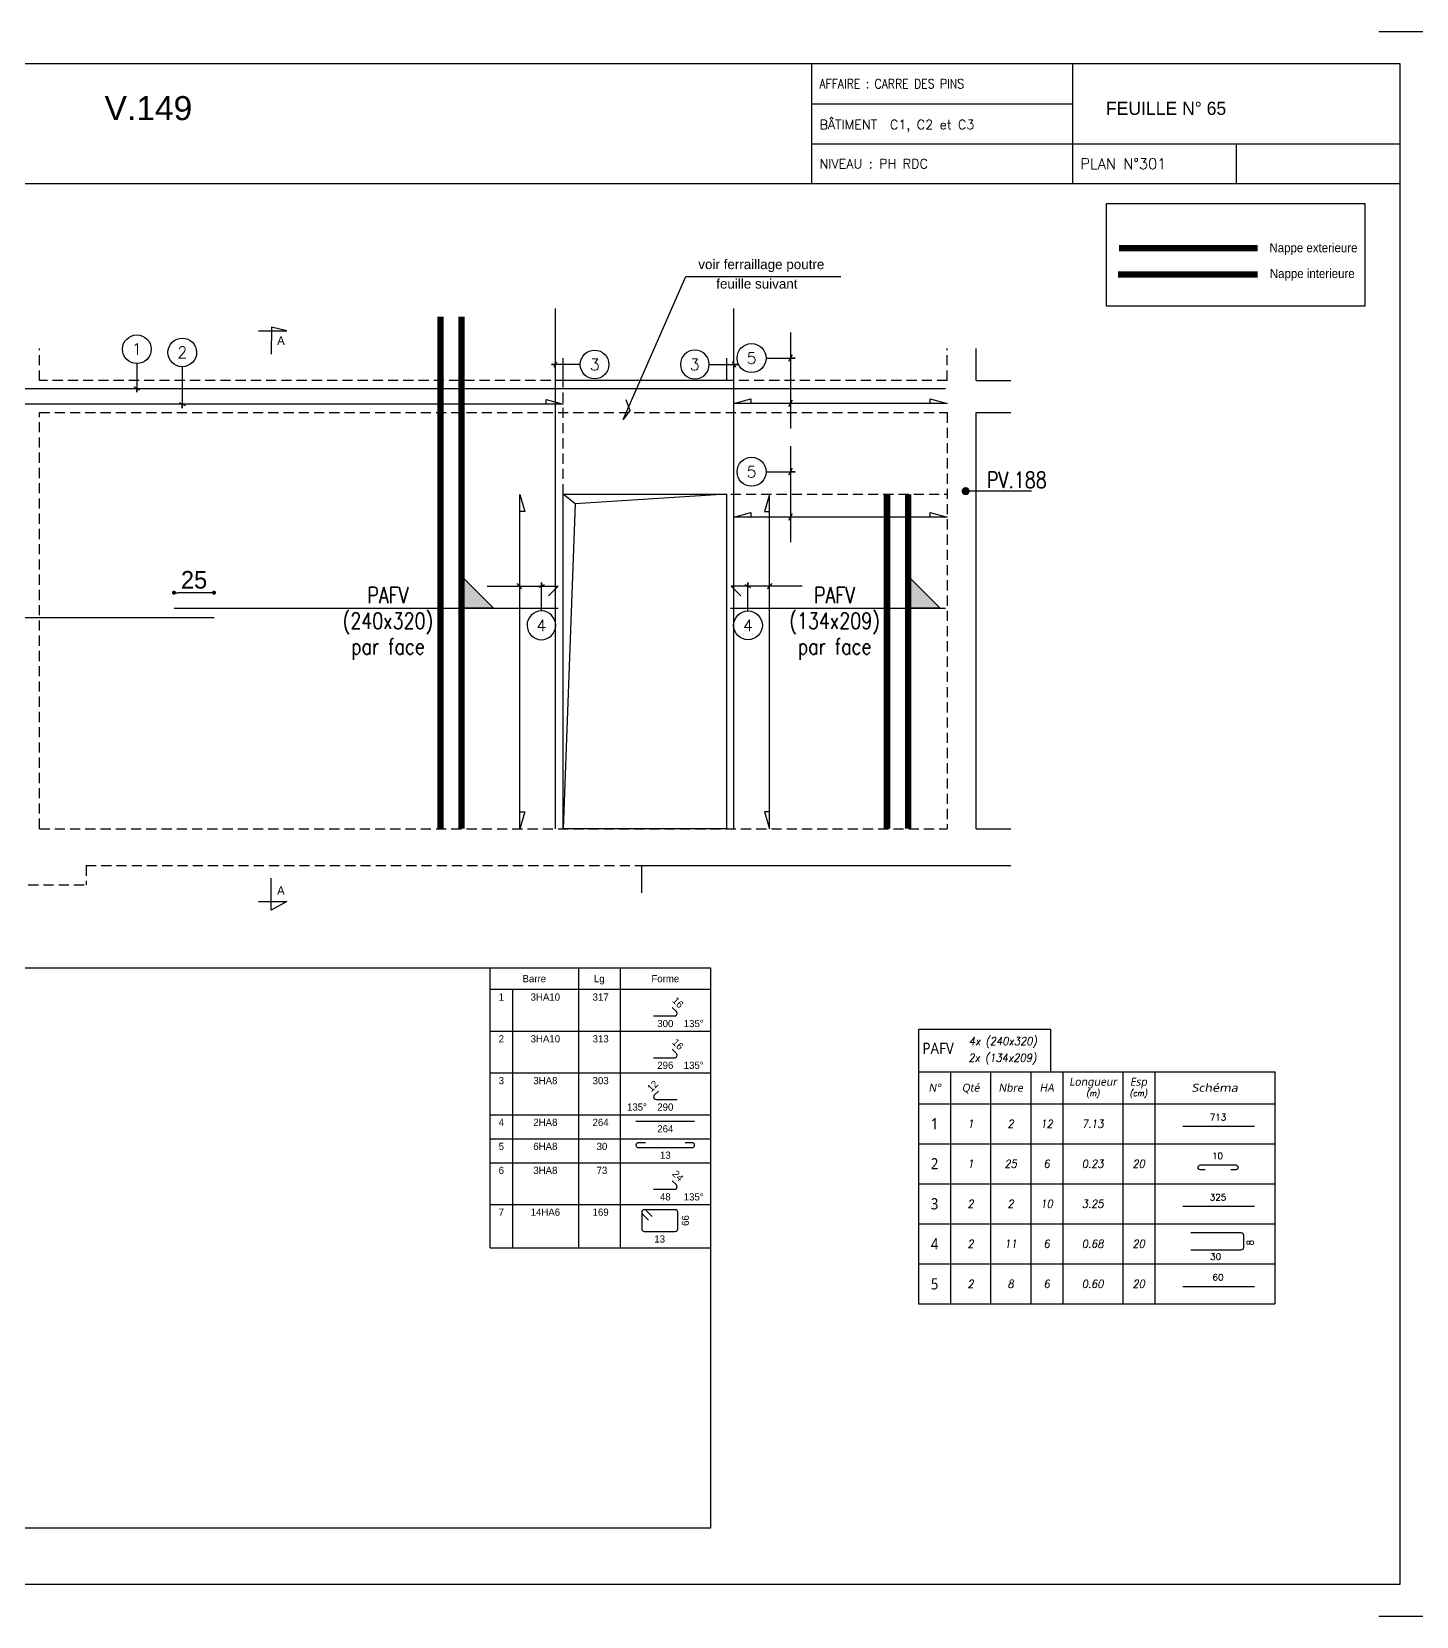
# Model space of a CAD drawing. Header units: metres. Extents: x -5618 to 118954, y -306 to 4637.
# Drawn here: x 58165 to 59030, y 604 to 1594 of the extents above; entities that cross this region are included whole.
import ezdxf
from ezdxf.enums import TextEntityAlignment as Align

# ---------------------------------------------------------------- set-up
doc = ezdxf.new("R2010")
doc.units = ezdxf.units.M
doc.linetypes.add('CACHE', pattern=[9.525, 6.35, -3.175])
for name, color, linetype in [('173', 7, 'Continuous'), ('COTATION', 1, 'Continuous'), ('GO-CARTOUCHE', 7, 'Continuous'), ('GO-FER-HA', 140, 'Continuous'), ('GO-TEXTE', 9, 'Continuous'), ('GO-TEXTE-FER', 3, 'Continuous'), ('STR_COTATION', 1, 'Continuous'), ('STR_TS', 22, 'Continuous'), ('STR_TS_TXT', 7, 'Continuous'), ('STR_VOI-POT', 6, 'Continuous')]:
    doc.layers.add(name, color=color, linetype=linetype)
doc.layers.add('Kofragna_forma', color=7, linetype='Continuous', lineweight=70)
doc.styles.add('ARIAL', font='ARIAL.TTF')
doc.styles.add('Lucida', font='LSANSI.TTF')
doc.styles.add('schéma', font='simplex.shx')
doc.styles.add('Tableau', font='romans.shx', dxfattribs={"width": 0.9, "oblique": 10})
doc.styles.add('Tableau2', font='trebuc.TTF', dxfattribs={"width": 0.9, "oblique": 10})
doc.styles.add('TEXTE', font='romans.shx')
doc.styles.add('TEXTE TS', font='romans.shx', dxfattribs={"width": 0.7, "oblique": 15})
doc.styles.add('TEXTEBA', font='ARIAL.TTF')
doc.dimstyles.new('COUPE-20', dxfattribs={"dimscale": 0.5, "dimtxt": 22, "dimasz": 5, "dimexe": 0.05, "dimexo": 0, "dimgap": 5, "dimtad": 1, "dimdec": 0, "dimdsep": 46, "dimtxsty": 'Standard', "dimblk1": 'DOT', "dimblk2": 'DOT', "dimsah": 1, "dimcen": 0, "dimdle": 150, "dimclrd": 1, "dimclre": 1, "dimclrt": 7, "dimadec": 0, "dimazin": 0, "dimtfac": 1, "dimtdec": 0, "dimtix": 1, "dimtmove": 2, "dimatfit": 3, "dimldrblk": 'DOT', "dimfxl": 0, "dimtvp": 1, "dimtolj": 1, "dimtzin": 0, "dimarcsym": 0})

# ---------------------------------------------------------------- blocks, each defined once
blk = doc.blocks.new('ime')
at = {"layer": 'COTATION', "const_width": 2.5}
blk.add_lwpolyline([(1.25, 0, -1), (-1.25, 0, -1)], format="xyb", close=True, dxfattribs=at)
at = {"layer": 'COTATION'}
blk.add_lwpolyline([(41.09, 0), (0, 0)], dxfattribs=at)
at = {"layer": 'COTATION', "color": 7, "style": 'TEXTE TS', "width": 0.8}
blk.add_attdef('NAME', (9.08, 2), '', height=10, dxfattribs=at)
blk = doc.blocks.new('mrega')
at = {"layer": 'STR_TS_TXT', "style": 'TEXTE TS', "width": 0.8}
for tag, p in [('ST10', (14.48, 0)), ('DIM', (14.48, -16)), ('NOTE', (14.48, -32))]:
    blk.add_attdef(tag, text='', height=10, dxfattribs=at).set_placement(p, align=Align.CENTER)
blk = doc.blocks.new('A$C6F247267')
blk.add_hatch(color=256).paths.add_polyline_path([(0, -0.2), (-0.2, 0), (0, 0)])
blk.add_lwpolyline([(-0.2, 0), (0, 0), (0, -0.2), (-0.2, 0)])
blk = doc.blocks.new('_DOT')
at = {"color": 0, "linetype": 'ByBlock'}
blk.add_line((-0.5, 0), (-1, 0), dxfattribs=at)
at = {"color": 0, "linetype": 'ByBlock', "const_width": 0.5}
blk.add_lwpolyline([(-0.25, 0, 1), (0.25, 0, 1)], format="xyb", close=True, dxfattribs=at)
blk = doc.blocks.new('*D1090')
at = {"layer": 'DEFPOINTS', "color": 0, "lineweight": -3, "ltscale": 4.5}
for p in [(58254.38, 1243.24), (58254.38, 1233.64, 281.53), (58279.38, 1227.71, 281.53)]:
    blk.add_point(p, dxfattribs=at)
at = {"layer": 'STR_COTATION', "color": 1, "lineweight": -2, "ltscale": 4.5}
for p, q in [((58254.38, 1243.26), (58254.38, 1243.27)), ((58276.88, 1243.24), (58256.88, 1243.24)), ((58279.38, 1243.26), (58279.38, 1243.27))]:
    blk.add_line(p, q, dxfattribs=at)
at = {"layer": 'STR_COTATION', "color": 1, "lineweight": -2, "ltscale": 4.5, "xscale": 2.5, "yscale": 2.5, "zscale": 2.5, "rotation": 180}
blk.add_blockref('_DOT', (58254.38, 1243.24), dxfattribs=at)
at = {"layer": 'STR_COTATION', "color": 1, "lineweight": -2, "ltscale": 4.5, "xscale": 2.5, "yscale": 2.5, "zscale": 2.5}
blk.add_blockref('_DOT', (58279.38, 1243.24), dxfattribs=at)
at = {"layer": 'STR_COTATION', "color": 7, "lineweight": -3, "ltscale": 4.5, "insert": (58266.88, 1251.24), "char_height": 11, "attachment_point": 5}
blk.add_mtext('\\A1;25', dxfattribs=at)
blk = doc.blocks.new('Barre libre')
at = {"layer": 'GO-TEXTE-FER'}
for p, q in [((0, 0), (0, -1)), ((0, 0), (8.9, 0)), ((0.8, 0), (0.8, -1)), ((1.8, 0), (1.8, -1)), ((2.8, 0), (2.8, -1)), ((3.6, 0), (3.6, -1)), ((5.1, 0), (5.1, -1)), ((5.9, 0), (5.9, -1)), ((8.9, 0), (8.9, -1)), ((0, -1), (8.9, -1))]:
    blk.add_line(p, q, dxfattribs=at)
at = {"layer": 'GO-TEXTE-FER', "color": 1}
blk.add_line((6.603, -0.563), (8.394, -0.563), dxfattribs=at)
at = {"layer": 'GO-TEXTE-FER', "style": 'Tableau2', "width": 0.9}
blk.add_attdef('NUMERO', text='', height=0.28, dxfattribs=at).set_placement((0.4, -0.5), align=Align.MIDDLE_CENTER)
at = {"layer": 'GO-TEXTE-FER', "color": 1, "style": 'Tableau'}
blk.add_attdef('Longueur', text='', height=0.16, dxfattribs=at).set_placement((7.481, -0.336), align=Align.MIDDLE_CENTER)
at = {"layer": 'GO-TEXTE-FER', "style": 'Tableau', "oblique": 10, "width": 0.9}
for tag, p in [('QUANTITE', (1.3, -0.5)), ('NOMBRE', (2.3, -0.5)), ('NUANCE', (3.2, -0.5)), ('LONGUEUR', (4.35, -0.5)), ('ESPACEMENTS', (5.5, -0.5))]:
    blk.add_attdef(tag, text='', height=0.2, dxfattribs=at).set_placement(p, align=Align.MIDDLE_CENTER)
blk = doc.blocks.new('U')
at = {"layer": 'GO-TEXTE-FER'}
for p, q in [((0, 0), (0, -1)), ((0, 0), (8.9, 0)), ((0.8, 0), (0.8, -1)), ((1.8, 0), (1.8, -1)), ((2.8, 0), (2.8, -1)), ((3.6, 0), (3.6, -1)), ((5.1, 0), (5.1, -1)), ((5.9, 0), (5.9, -1)), ((8.9, 0), (8.9, -1)), ((0, -1), (8.9, -1))]:
    blk.add_line(p, q, dxfattribs=at)
at = {"layer": 'GO-TEXTE-FER', "color": 1}
blk.add_lwpolyline([(6.803, -0.65), (8.063, -0.65, 0.414214), (8.123, -0.59), (8.123, -0.29, 0.414214), (8.063, -0.23), (6.803, -0.23)], format="xyb", dxfattribs=at)
at = {"layer": 'GO-TEXTE-FER', "style": 'Tableau2', "width": 0.9}
blk.add_attdef('NUMERO', text='', height=0.28, dxfattribs=at).set_placement((0.4, -0.5), align=Align.MIDDLE_CENTER)
at = {"layer": 'GO-TEXTE-FER', "color": 1, "style": 'Tableau'}
blk.add_attdef('Largeur', text='', height=0.16, rotation=90, dxfattribs=at).set_placement((8.284, -0.472), align=Align.MIDDLE_CENTER)
at = {"layer": 'GO-TEXTE-FER', "style": 'Tableau', "oblique": 10, "width": 0.9}
for tag, p in [('QUANTITE', (1.3, -0.5)), ('NOMBRE', (2.3, -0.5)), ('NUANCE', (3.2, -0.5)), ('LONGUEUR', (4.35, -0.5)), ('ESPACEMENTS', (5.5, -0.5))]:
    blk.add_attdef(tag, text='', height=0.2, dxfattribs=at).set_placement(p, align=Align.MIDDLE_CENTER)
at = {"layer": 'GO-TEXTE-FER', "color": 1, "style": 'Tableau'}
blk.add_attdef('Longueur', text='', height=0.16, dxfattribs=at).set_placement((7.422, -0.819), align=Align.MIDDLE_CENTER)
blk = doc.blocks.new('Désignation')
at = {"layer": 'GO-TEXTE-FER'}
for p, q in [((0, 0.8), (8.9, 0.8)), ((0, 0.8), (0, 0)), ((0.8, 0.8), (0.8, 0)), ((1.8, 0.8), (1.8, 0)), ((2.8, 0.8), (2.8, 0)), ((3.6, 0.8), (3.6, 0)), ((5.1, 0.8), (5.1, 0)), ((5.9, 0.8), (5.9, 0)), ((8.9, 0.8), (8.9, 0)), ((0, 0), (8.9, 0))]:
    blk.add_line(p, q, dxfattribs=at)
at = {"layer": 'GO-TEXTE-FER', "style": 'Tableau2', "oblique": 10}
for s, p in [('N°', (0.4, 0.4)), ('Qté', (1.3, 0.4)), ('Nbre', (2.3, 0.4)), ('HA', (3.2, 0.4)), ('Longueur', (4.356, 0.55)), ('Esp', (5.494, 0.55))]:
    blk.add_text(s, height=0.2, dxfattribs=at).set_placement(p, align=Align.MIDDLE_CENTER)
at = {"layer": 'GO-TEXTE-FER', "style": 'Tableau2', "oblique": 10, "width": 1.2}
blk.add_text('Schéma', height=0.2, dxfattribs=at).set_placement((7.4, 0.4), align=Align.MIDDLE_CENTER)
at = {"layer": 'GO-TEXTE-FER', "color": 7, "style": 'Tableau', "oblique": 10, "width": 0.9}
for s, p in [('(m)', (4.356, 0.265)), ('(cm)', (5.494, 0.265))]:
    blk.add_text(s, height=0.15, dxfattribs=at).set_placement(p, align=Align.MIDDLE_CENTER)
blk = doc.blocks.new('Epingle')
at = {"layer": 'GO-TEXTE-FER'}
for p, q in [((0, 0), (0, -1)), ((0, 0), (8.9, 0)), ((0.8, 0), (0.8, -1)), ((1.8, 0), (1.8, -1)), ((2.8, 0), (2.8, -1)), ((3.6, 0), (3.6, -1)), ((5.1, 0), (5.1, -1)), ((5.9, 0), (5.9, -1)), ((8.9, 0), (8.9, -1)), ((0, -1), (8.9, -1))]:
    blk.add_line(p, q, dxfattribs=at)
at = {"layer": 'GO-TEXTE-FER', "color": 1}
blk.add_lwpolyline([(7.162, -0.65), (7.042, -0.65, -1), (7.042, -0.53), (7.922, -0.53, -1), (7.922, -0.65), (7.802, -0.65)], format="xyb", dxfattribs=at)
at = {"layer": 'GO-TEXTE-FER', "style": 'Tableau2', "width": 0.9}
blk.add_attdef('NUMERO', text='', height=0.28, dxfattribs=at).set_placement((0.4, -0.5), align=Align.MIDDLE_CENTER)
at = {"layer": 'GO-TEXTE-FER', "color": 1, "style": 'Tableau'}
blk.add_attdef('Longueur', text='', height=0.16, dxfattribs=at).set_placement((7.469, -0.303), align=Align.MIDDLE_CENTER)
at = {"layer": 'GO-TEXTE-FER', "style": 'Tableau', "oblique": 10, "width": 0.9}
for tag, p in [('QUANTITE', (1.3, -0.5)), ('NOMBRE', (2.3, -0.5)), ('NUANCE', (3.2, -0.5)), ('LONGUEUR', (4.35, -0.5)), ('ESPACEMENTS', (5.5, -0.5))]:
    blk.add_attdef(tag, text='', height=0.2, dxfattribs=at).set_placement(p, align=Align.MIDDLE_CENTER)

msp = doc.modelspace()

# ---------------------------------------------------------------- linework, layer by layer
for p, q in [((58652.57, 1573.71), (58652.57, 1498.77)), ((58815.54, 1573.74), (58815.54, 1498.77)), ((58652.57, 1548.71), (58815.54, 1548.71)), ((58652.57, 1523.72), (58815.54, 1523.72)), ((58815.54, 1523.74), (59020.39, 1523.74)), ((58917.87, 1523.74), (58917.87, 1498.77))]:
    msp.add_line(p, q)
for points in [[(59040.39, 1560.38), (59040.39, 1593.71), (59007.06, 1593.71)], [(59020.39, 1498.77), (57660.53, 1498.77)], [(59007.06, 603.81), (59040.39, 603.81), (59040.39, 637.14)]]:
    msp.add_lwpolyline(points)
msp.add_lwpolyline([(57660.53, 1573.71), (57660.53, 623.81), (59020.39, 623.81), (59020.39, 1573.71)], close=True)
at = {"layer": '173', "color": 173}
for points in [[(58451.95, 834.04), (58451.95, 1008.9), (58589.45, 1008.9), (58589.45, 834.04)], [(58506.95, 1008.9), (58506.95, 834.04)], [(58533.08, 1008.9), (58533.08, 834.04)], [(58589.45, 995.4), (58451.95, 995.4)], [(58465.7, 995.4), (58465.7, 834.04)], [(58568.18, 981.54), (58565.57, 984.15)], [(58568.64, 980.43), (58568.64, 980.43)], [(58553.89, 978.87), (58567.07, 978.87)], [(58451.95, 969.31), (58589.45, 969.31)], [(58553.89, 952.77), (58567.07, 952.77)], [(58568.18, 955.45), (58565.57, 958.05)], [(58568.64, 954.34), (58568.64, 954.34)], [(58451.95, 943.22), (58589.45, 943.22)], [(58556.96, 931.96), (58554.35, 929.35)], [(58553.89, 928.25), (58553.89, 928.25)], [(58555.46, 926.68), (58568.64, 926.68)], [(58451.95, 917.13), (58589.45, 917.13)], [(58542.94, 913.13), (58579.59, 913.13)], [(58451.95, 902.13), (58589.45, 902.13)], [(58542.94, 898.13), (58542.94, 898.13)], [(58548.94, 899.63), (58544.44, 899.63)], [(58544.44, 896.63), (58578.09, 896.63)], [(58578.09, 899.63), (58573.59, 899.63)], [(58579.59, 898.13), (58579.59, 898.13)], [(58451.95, 887.13), (58589.45, 887.13)], [(58568.18, 873.26), (58565.57, 875.87)], [(58568.64, 872.15), (58568.64, 872.15)], [(58553.89, 870.59), (58567.07, 870.59)], [(58451.95, 861.04), (58589.45, 861.04)], [(58546.49, 856.17), (58546.49, 845.91)], [(58546.49, 856.17), (58546.49, 856.17)], [(58546.96, 855.02), (58550.78, 851.2)], [(58548.11, 857.79), (58548.11, 857.79)], [(58567.42, 857.79), (58548.11, 857.79)], [(58553.07, 853.49), (58549.26, 857.31)], [(58569.04, 845.91), (58569.04, 856.17)], [(58548.11, 844.29), (58567.42, 844.29)], [(58451.95, 834.04), (58589.45, 834.04)]]:
    msp.add_lwpolyline(points, dxfattribs=at)
for centre, radius, start, end in [((58567.07, 980.43), 1.57, 270, 0), ((58567.07, 980.43), 1.57, 0, 45), ((58567.07, 954.34), 1.57, 270, 0), ((58567.07, 954.34), 1.57, 0, 45), ((58555.46, 928.25), 1.57, 135, 180), ((58555.46, 928.25), 1.57, 180, 270), ((58544.44, 898.13), 1.5, 90, 180), ((58544.44, 898.13), 1.5, 180, 270), ((58578.09, 898.13), 1.5, 0, 90), ((58578.09, 898.13), 1.5, 270, 0), ((58567.07, 872.15), 1.57, 270, 0), ((58567.07, 872.15), 1.57, 0, 45), ((58548.11, 856.17), 1.62, 90, 180), ((58548.11, 856.17), 1.62, 180, 225), ((58548.11, 856.17), 1.62, 45, 90), ((58567.42, 856.17), 1.62, 0, 90), ((58548.11, 845.91), 1.62, 180, 270), ((58567.42, 845.91), 1.62, 270, 0)]:
    msp.add_arc(centre, radius, start, end, dxfattribs=at)
at = {"layer": 'COTATION'}
for p, q in [((58471.73, 1245.62, 281.53), (58468.78, 1248.97, 281.53)), ((58625.03, 1245.62, 281.53), (58627.98, 1248.97, 281.53))]:
    msp.add_line(p, q, dxfattribs=at)
for points, elevation in [([(58486.82, 1361.03), (58486.82, 1364.03), (58497.38, 1361.03), (58023.38, 1361.03), (58033.94, 1364.03), (58033.94, 1361.03)], 281.53), ([(58726.77, 1361.43), (58726.77, 1364.43), (58737.33, 1361.43), (58604.13, 1361.43), (58614.68, 1364.43), (58614.68, 1361.43)], 187.69), ([(58640.56, 1363.55), (58638.31, 1359.31)], 187.69), ([(58470.48, 1106.35), (58473.48, 1106.35), (58470.48, 1095.79), (58470.48, 1304.54), (58473.48, 1293.98), (58470.48, 1293.98)], 187.69), ([(58626.28, 1106.35), (58623.28, 1106.35), (58626.28, 1095.79), (58626.28, 1304.54), (58623.28, 1293.98), (58626.28, 1293.98)], 187.69), ([(58726.77, 1290.43), (58726.77, 1293.43), (58737.33, 1290.43), (58604.13, 1290.43), (58614.68, 1293.43), (58614.68, 1290.43)], 187.69), ([(58640.56, 1292.55), (58638.31, 1288.31)], 187.69)]:
    msp.add_lwpolyline(points, dxfattribs=dict(at, elevation=elevation))
at = {"layer": 'GO-FER-HA'}
for points, elevation in [([(58231.11, 1386.36, -512.322006), (58231.18, 1386.36), (58231.18, 1368.49), (58231.18, 1370.89), (58232.88, 1370), (58229.48, 1371.79)], 187.69), ([(58259.48, 1384.37, -512.322006), (58259.55, 1384.37), (58259.55, 1358.63), (58259.55, 1361.03), (58261.24, 1360.13), (58257.85, 1361.93)], 281.53), ([(58508.1, 1385.84, -512.322006), (58508.1, 1385.77), (58490.23, 1385.77), (58492.63, 1385.77), (58491.74, 1384.07), (58493.53, 1387.47)], 281.53), ([(58588.66, 1385.84, 512.322006), (58588.66, 1385.77), (58606.53, 1385.77), (58604.13, 1385.77), (58605.02, 1384.07), (58603.23, 1387.47)], 281.53), ([(58483.82, 1231.83, 512.322006), (58483.89, 1231.83), (58483.89, 1249.69), (58483.89, 1247.29), (58485.59, 1248.19), (58482.19, 1246.4)], 281.53), ([(58612.94, 1231.83, -512.322006), (58612.87, 1231.83), (58612.87, 1249.69), (58612.87, 1247.29), (58611.17, 1248.19), (58614.57, 1246.4)], 281.53)]:
    msp.add_lwpolyline(points, format="xyb", dxfattribs=dict(at, elevation=elevation))
at = {"layer": 'GO-FER-HA', "elevation": 187.69}
for points in [[(58624.19, 1389.8), (58642.44, 1389.8), (58639.44, 1389.8), (58640.56, 1391.92), (58638.31, 1387.68)], [(58624.19, 1318.8), (58642.44, 1318.8), (58639.44, 1318.8), (58640.56, 1320.92), (58638.31, 1316.67)]]:
    msp.add_lwpolyline(points, dxfattribs=at)
at = {"layer": 'GO-FER-HA'}
for centre in [(58615.14, 1389.8, 187.69), (58615.14, 1318.8, 187.69)]:
    msp.add_circle(centre, 9.06, dxfattribs=at)
at = {"layer": 'GO-TEXTE', "color": 2}
msp.add_lwpolyline([(58536.57, 1363.97), (58539.07, 1357.15), (58534.84, 1351.45), (58574.07, 1440.69), (58670.84, 1440.69)], dxfattribs=at)
at = {"layer": 'GO-TEXTE', "elevation": 187.69, "flags": 128}
for points in [[(58307.19, 1406.86), (58324.84, 1406.85), (58315.16, 1409.14), (58315.15, 1392.22)], [(58307.17, 1050.28), (58324.81, 1050.28), (58315.14, 1045), (58315.14, 1064.92)]]:
    msp.add_lwpolyline(points, dxfattribs=at)
at = {"layer": 'GO-TEXTE-FER'}
for points in [[(57716.96, 1008.9), (58589.45, 1008.9), (58589.45, 658.95), (57716.96, 658.95)], [(58719.5, 944.01), (58802, 944.01), (58802, 970.44), (58719.5, 970.44)]]:
    msp.add_lwpolyline(points, close=True, dxfattribs=at)
at = {"layer": 'Kofragna_forma', "linetype": 'CACHE', "lineweight": -3}
for p, q in [((58170.38, 1375.79, 187.69), (58170.38, 1395.79, 187.69)), ((58737.33, 1375.79, 187.69), (58737.33, 1395.79, 187.69)), ((58737.33, 1375.79, 187.69), (58170.38, 1375.79, 187.69)), ((58170.38, 1095.79, 187.69), (58170.38, 1355.79, 187.69)), ((58170.38, 1355.79, 187.69), (58737.33, 1355.79, 187.69)), ((58737.33, 1355.79, 187.69), (58737.33, 1095.79, 187.69)), ((58170.38, 1095.79, 187.69), (58737.33, 1095.79, 187.69)), ((58199.38, 1072.79, 187.69), (58546.38, 1072.79, 187.69)), ((58199.38, 1072.79, 187.69), (58199.38, 1060.79, 187.69)), ((58020.38, 1060.79, 187.69), (58199.38, 1060.79, 187.69))]:
    msp.add_line(p, q, dxfattribs=at)
at = {"layer": 'Kofragna_forma', "color": 4, "lineweight": -3}
for p, q in [((58755.43, 1375.79, 187.69), (58755.43, 1395.79, 187.69)), ((58755.43, 1375.79, 187.69), (58777.12, 1375.79, 187.69)), ((58755.43, 1095.79, 187.69), (58755.43, 1355.79, 187.69)), ((58755.43, 1355.79, 187.69), (58777.12, 1355.79, 187.69)), ((58755.43, 1095.79, 187.69), (58777.12, 1095.79, 187.69)), ((58546.38, 1072.79, 187.69), (58546.38, 1055.79, 187.69)), ((58546.38, 1072.79, 187.69), (58777.12, 1072.79, 187.69))]:
    msp.add_line(p, q, dxfattribs=at)
at = {"layer": 'Kofragna_forma', "color": 4, "lineweight": -3, "elevation": 187.69}
for points in [[(58599.38, 1389.79), (58599.38, 1375.79), (58497.38, 1375.79), (58497.38, 1389.79)], [(58497.38, 1304.79), (58599.38, 1304.79), (58599.38, 1095.79), (58497.38, 1095.79), (58497.38, 1304.79)], [(58599.38, 1304.79), (58505.03, 1298.67), (58497.38, 1095.79)], [(58505.03, 1298.67), (58497.38, 1304.79)]]:
    msp.add_lwpolyline(points, dxfattribs=at)
at = {"layer": 'Kofragna_forma', "linetype": 'CACHE', "lineweight": -3, "elevation": 187.69}
for points in [[(58497.38, 1304.79), (58497.38, 1375.79)], [(58497.38, 1304.79), (58737.33, 1304.79)]]:
    msp.add_lwpolyline(points, dxfattribs=at)
at = {"layer": 'STR_TS', "color": 3}
for p, q in [((58039.38, 1227.71, 281.53), (58279.38, 1227.71, 281.53)), ((58254.38, 1233.64, 281.53), (58494.38, 1233.64, 281.53)), ((58602.02, 1233.64, 189.11), (58736.33, 1233.64, 187.7))]:
    msp.add_line(p, q, dxfattribs=at)
at = {"layer": 'STR_TS', "color": 7}
msp.add_lwpolyline([(58836.79, 1486.45), (58998.33, 1486.45), (58998.33, 1422.16), (58836.79, 1422.16)], close=True, dxfattribs=at)
at = {"layer": 'STR_TS', "linetype": 'CACHE', "ltscale": 2, "const_width": 4}
msp.add_lwpolyline([(58931.21, 1458.45), (58844.65, 1458.45)], dxfattribs=at)
at = {"layer": 'STR_TS', "const_width": 4}
msp.add_lwpolyline([(58931.21, 1442), (58844.09, 1442)], dxfattribs=at)
at = {"layer": 'STR_TS', "linetype": 'ByBlock', "ltscale": 2, "const_width": 4, "elevation": 187.69}
for points in [[(58420.75, 1095.79), (58420.75, 1415.79)], [(58699.75, 1095.79), (58699.75, 1304.79)]]:
    msp.add_lwpolyline(points, dxfattribs=at)
at = {"layer": 'STR_TS', "linetype": 'CACHE', "ltscale": 2, "const_width": 4, "elevation": 187.69}
for points in [[(58433.9, 1095.79), (58433.9, 1415.79)], [(58712.9, 1095.79), (58712.9, 1304.79)]]:
    msp.add_lwpolyline(points, dxfattribs=at)
at = {"layer": 'STR_VOI-POT'}
for p, q in [((58492.63, 1095.79, 187.69), (58492.63, 1420.79, 187.69)), ((58604.13, 1095.79, 187.69), (58604.13, 1420.79, 187.69)), ((58639.44, 1405.79, 187.69), (58639.44, 1345.79, 187.69)), ((58023.38, 1370.89, 187.69), (58736.33, 1370.89, 187.69)), ((58639.44, 1334.79, 187.69), (58639.44, 1274.79, 187.69))]:
    msp.add_line(p, q, dxfattribs=at)
at = {"layer": 'STR_VOI-POT', "elevation": 281.53}
for points in [[(58449.96, 1247.29), (58494.29, 1247.29), (58488.31, 1241.31)], [(58646.8, 1247.29), (58602.47, 1247.29), (58608.45, 1241.31)]]:
    msp.add_lwpolyline(points, dxfattribs=at)

# ---------------------------------------------------------------- block references
at = {"layer": 'COTATION'}
ref = msp.add_blockref('ime', (58748.89, 1306.69, 187.69), dxfattribs=at)
ref.add_attrib('NAME', 'PV.188', (58762.16, 1308.69, 187.69), dxfattribs={"color": 7, "height": 10, "style": 'TEXTE TS', "width": 0.8})
at = {"layer": 'GO-FER-HA', "xscale": 25, "yscale": 25, "zscale": 25}
msp.add_blockref('Désignation', (58719.5, 924.01), dxfattribs=at)
at = {"layer": 'GO-TEXTE-FER', "xscale": 25, "yscale": 25, "zscale": 25}
for name, p, values in [('Barre libre', (58719.5, 924.01), {'NUMERO': '1', 'QUANTITE': '1', 'NOMBRE': '2', 'NUANCE': '12', 'Longueur': '713', 'LONGUEUR': '7.13'}), ('Epingle', (58719.5, 899.01), {'NUMERO': '2', 'QUANTITE': '1', 'NOMBRE': '25', 'NUANCE': '6', 'Longueur': '10', 'LONGUEUR': '0.23', 'ESPACEMENTS': '20'}), ('Barre libre', (58719.5, 874.01), {'NUMERO': '3', 'QUANTITE': '2', 'NOMBRE': '2', 'NUANCE': '10', 'Longueur': '325', 'LONGUEUR': '3.25'}), ('U', (58719.5, 849.01), {'NUMERO': '4', 'QUANTITE': '2', 'NOMBRE': '11', 'NUANCE': '6', 'Longueur': '30', 'Largeur': '8', 'LONGUEUR': '0.68', 'ESPACEMENTS': '20'}), ('Barre libre', (58719.5, 824.01), {'NUMERO': '5', 'QUANTITE': '2', 'NOMBRE': '8', 'NUANCE': '6', 'Longueur': '60', 'LONGUEUR': '0.60', 'ESPACEMENTS': '20'})]:
    msp.add_blockref(name, p, dxfattribs=at).add_auto_attribs(values)
at = {"layer": 'STR_TS', "xscale": 100, "yscale": 100, "zscale": 100, "rotation": 180}
for p in [(58433.9, 1233.64, 281.53), (58712.9, 1233.64, 281.53)]:
    msp.add_blockref('A$C6F247267', p, dxfattribs=at)
at = {"layer": 'STR_TS_TXT'}
for p, values in [((58373.53, 1236.69, 375.38), {'NOTE': 'par face', 'ST10': 'PAFV', 'DIM': '(240x320)'}), ((58652.53, 1236.69, 375.38), {'NOTE': 'par face', 'ST10': 'PAFV', 'DIM': '(134x209)'})]:
    msp.add_blockref('mrega', p, dxfattribs=at).add_auto_attribs(values)

# ---------------------------------------------------------------- texts
at = {"style": 'schéma', "width": 0.85}
msp.add_text('AFFAIRE : CARRE DES PINS', height=5.8328, dxfattribs=at).set_placement((58657.57, 1558.3))
for s, height, style, p in [('V.149', 15, 'ARIAL', (58210.99, 1538.47, 93.84)), ('BÂTIMENT  C1, C2 et C3', 5.8328, 'schéma', (58657.57, 1532.74)), ('PLAN N°301', 6.666, 'schéma', (58820.54, 1507.89)), ('NIVEAU : PH RDC', 5.8328, 'schéma', (58657.57, 1508.3))]:
    msp.add_text(s, height=height, dxfattribs=dict(style=style)).set_placement(p)
at = {"linetype": 'ByBlock', "lineweight": -3, "ltscale": 4.5}
msp.add_text('FEUILLE N° 65', height=8.2, dxfattribs=at).set_placement((58836.54, 1541.74))
at = {"layer": '173', "color": 173}
for s, p in [('Barre', (58479.45, 1002.15)), ('Lg', (58520.02, 1002.15)), ('Forme', (58561.27, 1002.15))]:
    msp.add_text(s, height=4.5, dxfattribs=at).set_placement(p, align=Align.MIDDLE_CENTER)
for s, p in [('1', (58458.83, 992.9)), ('3HA10', (58486.33, 992.9)), (' 317', (58520.02, 992.9)), ('300', (58561.27, 976.37)), ('2', (58458.83, 966.81)), ('3HA10', (58486.33, 966.81)), (' 313', (58520.02, 966.81)), ('296', (58561.27, 950.27)), ('3', (58458.83, 940.72)), ('3HA8', (58486.33, 940.72)), (' 303', (58520.02, 940.72)), ('290', (58561.27, 924.18)), ('4', (58458.83, 914.63)), ('2HA8', (58486.33, 914.63)), (' 264', (58520.02, 914.63)), ('264', (58561.27, 910.63)), ('5', (58458.83, 899.63)), ('6HA8', (58486.33, 899.63)), ('  30', (58520.02, 899.63)), ('13', (58561.27, 894.13)), ('6', (58458.83, 884.63)), ('3HA8', (58486.33, 884.63)), ('  73', (58520.02, 884.63)), ('48', (58561.27, 868.09)), ('7', (58458.83, 858.54)), ('14HA6', (58486.33, 858.54)), (' 169', (58520.02, 858.54)), ('13', (58557.77, 841.79))]:
    msp.add_text(s, height=4.5, dxfattribs=at).set_placement(p, align=Align.TOP_CENTER)
for s, p in [('16', (58569.95, 983.31)), ('16', (58569.95, 957.21)), ('24', (58569.95, 875.03))]:
    msp.add_text(s, height=4.5, rotation=315, dxfattribs=at).set_placement(p, align=Align.RIGHT)
for p in [(58572.77, 976.37), (58572.77, 950.27), (58572.77, 868.09)]:
    msp.add_text('135°', height=4.5, dxfattribs=at).set_placement(p, align=Align.TOP_LEFT)
msp.add_text('12', height=4.5, rotation=45, dxfattribs=at).set_placement((58552.58, 931.12))
msp.add_text('135°', height=4.5, dxfattribs=at).set_placement((58549.77, 924.18), align=Align.TOP_RIGHT)
msp.add_text('66', height=4.5, rotation=90, dxfattribs=at).set_placement((58571.54, 851.04), align=Align.TOP_CENTER)
at = {"layer": 'GO-CARTOUCHE', "color": 2, "style": 'TEXTEBA', "width": 0.9}
for s, p in [('Nappe exterieure', (58966.14, 1455.9)), ('Nappe interieure', (58965.38, 1439.81))]:
    msp.add_text(s, height=5.7024, dxfattribs=at).set_placement(p, align=Align.CENTER)
at = {"layer": 'GO-FER-HA', "style": 'TEXTE'}
for s, p in [('1', (58231.18, 1395.42, 281.69)), ('2', (58259.55, 1393.43, 375.53)), ('3', (58517.16, 1385.77, 375.53)), ('4', (58612.87, 1222.77, 375.53))]:
    msp.add_text(s, height=7.2, rotation=360, dxfattribs=at).set_placement(p, align=Align.MIDDLE_CENTER)
for s, p in [('3', (58579.6, 1385.77, 375.53)), ('5', (58615.14, 1389.8, 187.69)), ('5', (58615.14, 1318.8, 187.69)), ('4', (58483.89, 1222.77, 375.53))]:
    msp.add_text(s, height=7.2, dxfattribs=at).set_placement(p, align=Align.MIDDLE_CENTER)
at = {"layer": 'GO-TEXTE', "lineweight": -3, "style": 'ARIAL'}
for s, p in [('voir ferraillage poutre', (58581.87, 1445.39)), ('feuille suivant ', (58593.06, 1433.25))]:
    msp.add_text(s, height=6, dxfattribs=at).set_placement(p)
at = {"layer": 'GO-TEXTE', "linetype": 'Continuous', "style": 'Lucida'}
for rotation, p in [(359.98193, (58318.77, 1398.06, 187.69)), (0.0018, (58318.75, 1054.55, 187.69))]:
    msp.add_text('A', height=5.32, rotation=rotation, dxfattribs=at).set_placement(p)
at = {"layer": 'GO-TEXTE-FER', "style": 'Tableau', "oblique": 10, "width": 0.9}
for s, p in [('4x (240x320)', (58750.91, 960.6)), ('2x (134x209)', (58750.61, 950.22))]:
    msp.add_text(s, height=5.0562, dxfattribs=at).set_placement(p)
at = {"layer": 'GO-TEXTE-FER', "style": 'Tableau2', "width": 0.9}
msp.add_attdef('PAFV', text='1', height=7.08, dxfattribs=at).set_placement((58731.72, 958.64), align=Align.MIDDLE_CENTER)

# ---------------------------------------------------------------- dimensions: what is measured, and where the dimension line sits
at = {"layer": 'STR_COTATION', "lineweight": -3, "ltscale": 4.5}
dim = msp.add_linear_dim(base=(58254.38, 1243.24), p1=(58279.38, 1227.71, 281.53), p2=(58254.38, 1233.64, 281.53), dimstyle='COUPE-20', override={"dimfxl": 0.1}, dxfattribs=at)
dim.commit()
dim.dimension.update_dxf_attribs({"geometry": '*D1090', "text_midpoint": (58266.88, 1251.24)})

doc.saveas('drawing.dxf')
